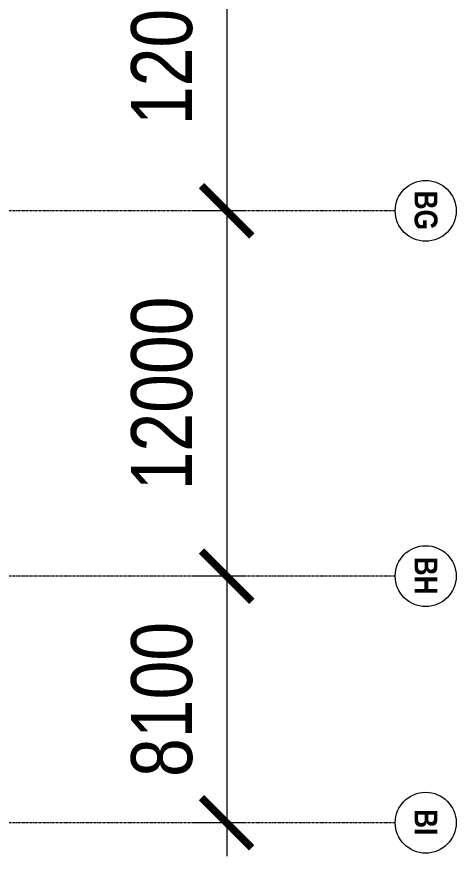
# Model space of a CAD drawing. Extents: x -15449 to 597104, y -1239737 to 53667.
# Drawn here: x 315996 to 330413, y -299002 to -271428 of the extents above; entities that cross this region are included whole.
import ezdxf

# ---------------------------------------------------------------- set-up
doc = ezdxf.new("R2010")
doc.units = 0
doc.header["$LTSCALE"] = 8
doc.linetypes.add('IDA - Grid Line', pattern=[3500, 2000, -500, 500, -500])
doc.layers.get('0').update_dxf_attribs({"color": 1, "linetype": 'CONTINUOUS'})
doc.layers.get('Defpoints').update_dxf_attribs({"linetype": 'CONTINUOUS'})
doc.layers.add('000_CTCI_CSA', color=7, linetype='CONTINUOUS')
doc.layers.add('A-_ANOTGRID_E', color=7, linetype='CONTINUOUS', lineweight=9)
doc.layers.add('A-ANOT----_D', color=7, linetype='CONTINUOUS', lineweight=9)
doc.styles.add('Arial Narrow', font='ARIALN.TTF', dxfattribs={"height": 0.2})
doc.styles.add('Arial Narrow_B', font='ARIALNB.TTF', dxfattribs={"height": 750})
doc.dimstyles.new('probe phase 2', dxfattribs={"dimscale": 1100, "dimtxt": 2000, "dimasz": 1.5, "dimexe": 1, "dimexo": 1, "dimgap": 1, "dimtad": 1, "dimdec": 0, "dimzin": 3, "dimdsep": 46, "dimtxsty": 'Arial Narrow', "dimblk": 'X-F10A-LAY-S0-00-ASITE-002$0$_ArchTick', "dimcen": 0, "dimdle": 1, "dimclrd": 256, "dimclre": 256, "dimclrt": 256, "dimadec": 0, "dimazin": 0, "dimtfac": 0.5, "dimtdec": 0, "dimtix": 1, "dimtmove": 2, "dimatfit": 3, "dimfxl": 1, "dimtolj": 1, "dimtzin": 15, "dimlwd": -1, "dimlwe": -1, "dimarcsym": 0})

# ---------------------------------------------------------------- blocks, each defined once
blk = doc.blocks.new('Grid - 4 mm Dia-18759-PH2 LEVEL 3 PROBE')
at = {"layer": 'A-_ANOTGRID_E'}
blk.add_circle((0, 0), 4, dxfattribs=at)
blk = doc.blocks.new('X-F10A-LAY-S0-00-ASITE-002$0$_ArchTick')
at = {"color": 0, "linetype": 'ByBlock', "const_width": 0.15}
blk.add_lwpolyline([(-0.5, -0.5), (0.5, 0.5)], dxfattribs=at)
blk = doc.blocks.new('*D391')
at = {"layer": 'A-ANOT----_D', "transparency": 16777216}
for p, q in [((24149, -70139), (24149, -84339)), ((24703, -71239), (23049, -71239)), ((24703, -83239), (23049, -83239))]:
    blk.add_line(p, q, dxfattribs=at)
at = {"layer": 'Defpoints', "color": 0, "transparency": 16777216}
for p in [(25803, -71239), (24149, -83239), (25803, -83239, 0)]:
    blk.add_point(p, dxfattribs=at)
at = {"layer": 'A-ANOT----_D', "transparency": 16777216, "xscale": 1650, "yscale": 1650, "zscale": 1650}
for p, rotation in [((24149, -71239), 90), ((24149, -83239), 270)]:
    blk.add_blockref('X-F10A-LAY-S0-00-ASITE-002$0$_ArchTick', p, dxfattribs=dict(at, rotation=rotation))
at = {"layer": 'A-ANOT----_D', "transparency": 16777216, "insert": (22028, -77239), "char_height": 2000, "width": 8231.19, "attachment_point": 5, "rotation": 90, "style": 'Arial Narrow'}
blk.add_mtext('\\A1;12000', dxfattribs=at)
blk = doc.blocks.new('*D392')
at = {"layer": 'A-ANOT----_D', "transparency": 16777216}
for p, q in [((24149, -82139), (24149, -96339)), ((24703, -83239), (23049, -83239)), ((24703, -95239), (23049, -95239))]:
    blk.add_line(p, q, dxfattribs=at)
at = {"layer": 'Defpoints', "color": 0, "transparency": 16777216}
for p in [(25803, -83239), (24149, -95239), (25803, -95239, 0)]:
    blk.add_point(p, dxfattribs=at)
at = {"layer": 'A-ANOT----_D', "transparency": 16777216, "xscale": 1650, "yscale": 1650, "zscale": 1650}
for p, rotation in [((24149, -83239), 90), ((24149, -95239), 270)]:
    blk.add_blockref('X-F10A-LAY-S0-00-ASITE-002$0$_ArchTick', p, dxfattribs=dict(at, rotation=rotation))
at = {"layer": 'A-ANOT----_D', "transparency": 16777216, "insert": (22028, -89239), "char_height": 2000, "width": 8231.19, "attachment_point": 5, "rotation": 90, "style": 'Arial Narrow'}
blk.add_mtext('\\A1;12000', dxfattribs=at)
blk = doc.blocks.new('*D393')
at = {"layer": 'A-ANOT----_D', "transparency": 16777216}
for p, q in [((24149, -94139), (24149, -104439)), ((24703, -95239), (23049, -95239)), ((24703, -103339), (23049, -103339))]:
    blk.add_line(p, q, dxfattribs=at)
at = {"layer": 'Defpoints', "color": 0, "transparency": 16777216}
for p in [(25803, -95239), (24149, -103339), (25803, -103339, 0)]:
    blk.add_point(p, dxfattribs=at)
at = {"layer": 'A-ANOT----_D', "transparency": 16777216, "xscale": 1650, "yscale": 1650, "zscale": 1650}
for p, rotation in [((24149, -95239), 90), ((24149, -103339), 270)]:
    blk.add_blockref('X-F10A-LAY-S0-00-ASITE-002$0$_ArchTick', p, dxfattribs=dict(at, rotation=rotation))
at = {"layer": 'A-ANOT----_D', "transparency": 16777216, "insert": (22028, -99289), "char_height": 2000, "width": 8231.19, "attachment_point": 5, "rotation": 90, "style": 'Arial Narrow'}
blk.add_mtext('\\A1;8100', dxfattribs=at)
blk = doc.blocks.new('column grid')
at = {"layer": 'A-_ANOTGRID_E', "color": 8, "linetype": 'IDA - Grid Line', "ltscale": 0.005, "true_color": 0x808080}
for p, q in [((29680.4, -83238.8, 0), (-104784.6, -83238.8, 0)), ((29680.4, -95238.8, 0), (-104784.6, -95238.8, 0)), ((29680.4, -103338.8, 0), (-104784.6, -103338.8, 0))]:
    blk.add_line(p, q, dxfattribs=at)
at = {"layer": 'A-_ANOTGRID_E', "xscale": 250.0000000000003, "yscale": 250.0000000000003, "zscale": 250.0000000000003, "rotation": 90}
for p in [(30680.4, -83238.8, 0), (30680.4, -95238.8, 0), (30680.4, -103338.8, 0)]:
    blk.add_blockref('Grid - 4 mm Dia-18759-PH2 LEVEL 3 PROBE', p, dxfattribs=at)
at = {"layer": 'A-_ANOTGRID_E', "char_height": 750, "attachment_point": 1, "rotation": 270, "style": 'Arial Narrow_B'}
for s, insert, width in [('BG', (31064.6, -82577.8, 0), 1583.333), ('BH', (31064.6, -94602.8, 0), 1523.206), ('BI', (31064.6, -102892.8, 0), 1062.236)]:
    blk.add_mtext(s, dxfattribs=dict(at, insert=insert, width=width))
at = {"layer": 'A-ANOT----_D'}
for base, p1, p2, picture, middle in [((24148.9, -83238.8, 0), (25803.4, -71238.8, 0), (25803.4, -83238.8, 0), '*D391', (22027.7, -77238.8, 0)), ((24148.9, -95238.8, 0), (25803.4, -83238.8, 0), (25803.4, -95238.8, 0), '*D392', (22027.7, -89238.8, 0)), ((24148.9, -103338.8, 0), (25803.4, -95238.8, 0), (25803.4, -103338.8, 0), '*D393', (22027.7, -99288.8, 0))]:
    dim = blk.add_linear_dim(base=base, p1=p1, p2=p2, angle=90, dimstyle='probe phase 2', dxfattribs=at)
    dim.commit()
    dim.dimension.update_dxf_attribs({"geometry": picture, "text_midpoint": middle})
blk = doc.blocks.new('CTCI_Building Footprint and Grid')
at = {"color": 252}
blk.add_blockref('column grid', (1987651, -866033, 0), dxfattribs=at)

msp = doc.modelspace()

# ---------------------------------------------------------------- block references
at = {"layer": '000_CTCI_CSA', "color": 2}
msp.add_blockref('CTCI_Building Footprint and Grid', (-1688918.33, 671469.6085, 0), dxfattribs=at)

doc.saveas('drawing.dxf')
